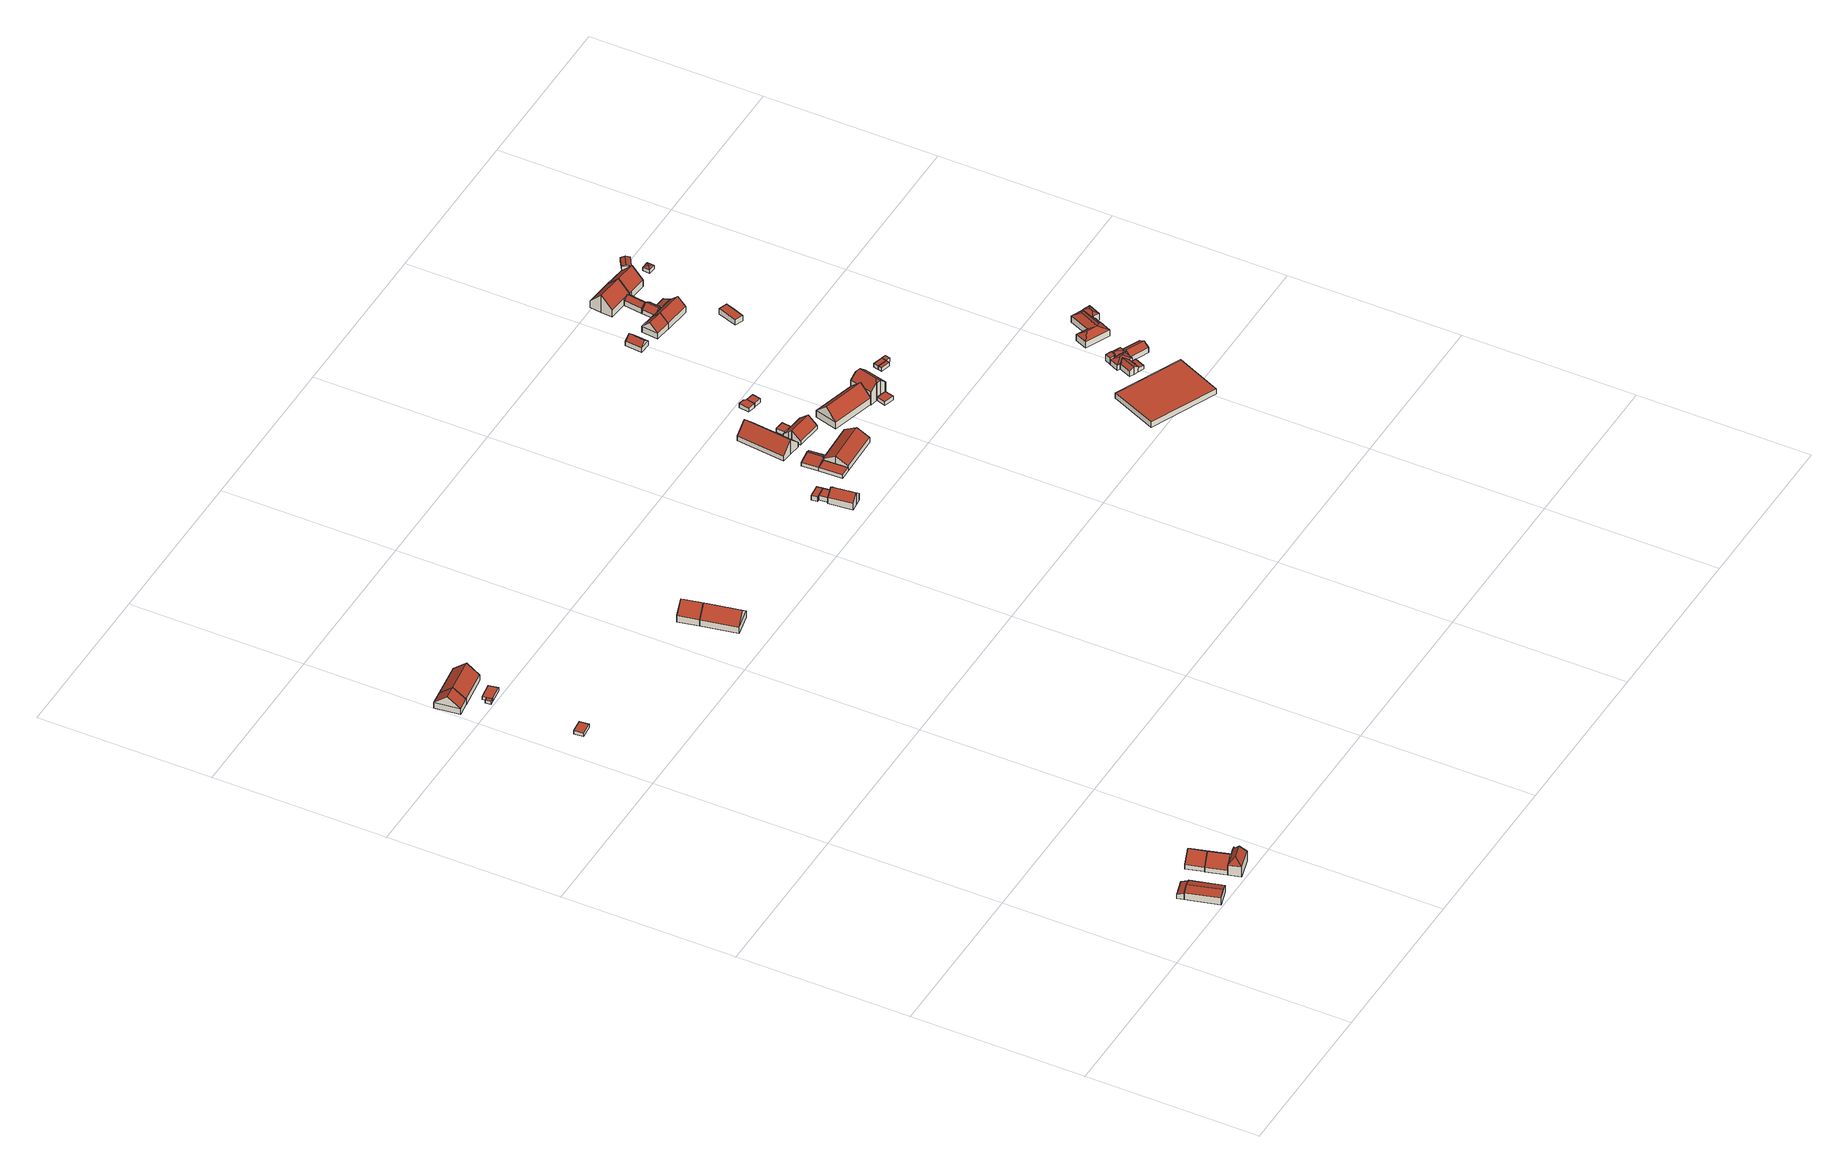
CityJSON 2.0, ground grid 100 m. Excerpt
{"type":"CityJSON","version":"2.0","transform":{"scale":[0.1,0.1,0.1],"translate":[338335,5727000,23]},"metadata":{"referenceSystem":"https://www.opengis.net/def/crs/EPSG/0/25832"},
"CityObjects":{
"building1":{"type":"Building","attributes":{"Geometrietyp2DReferenz":"3000","Gemeindeschluessel":"05170048","function":"31001_1010","roofType":"3100","measuredHeight":5.89},"address":[{"country":"Germany","locality":"Wesel","thoroughfareNumber":"7","thoroughfareName":"Voßhöveler Straße"}],"geometry":[{"type":"Solid","lod":"2","boundaries":[[[[0,1,2,3]],[[4,5,1,0]],[[6,7,5,4]],[[3,2,7,6]],[[0,8,4]],[[6,9,3]],[[3,9,8,0]],[[4,8,9,6]],[[1,5,7,2]]]],"semantics":{"surfaces":[{"type":"WallSurface"},{"type":"RoofSurface"},{"type":"GroundSurface"}],"values":[[0,0,0,0,0,0,1,1,2]]}}]},
"building2":{"type":"Building","attributes":{"Geometrietyp2DReferenz":"3000","Gemeindeschluessel":"05170048","function":"31001_1010","roofType":"2100","measuredHeight":4.09},"address":[{"country":"Germany","locality":"Wesel","thoroughfareNumber":"7","thoroughfareName":"Voßhöveler Straße"}],"geometry":[{"type":"Solid","lod":"2","boundaries":[[[[10,11,12,13]],[[14,15,11,10]],[[16,17,15,14]],[[13,12,17,16]],[[14,10,13,16]],[[11,15,17,12]]]],"semantics":{"surfaces":[{"type":"WallSurface"},{"type":"RoofSurface"},{"type":"GroundSurface"}],"values":[[0,0,0,0,1,2]]}}]},
"building3":{"type":"Building","attributes":{"Geometrietyp2DReferenz":"3000","Gemeindeschluessel":"05170048","function":"31001_1210","roofType":"3100","measuredHeight":8.06},"address":[{"country":"Germany","locality":"Wesel","thoroughfareNumber":"9","thoroughfareName":"Voßhöveler Straße"}],"geometry":[{"type":"Solid","lod":"2","boundaries":[[[[18,19,20,21]],[[22,23,19,18]],[[24,25,23,22]],[[21,20,25,24]],[[18,26,22]],[[24,27,21]],[[21,27,26,18]],[[22,26,27,24]],[[19,23,25,20]]]],"semantics":{"surfaces":[{"type":"WallSurface"},{"type":"RoofSurface"},{"type":"GroundSurface"}],"values":[[0,0,0,0,0,0,1,1,2]]}}]},
"building4":{"type":"Building","attributes":{"Geometrietyp2DReferenz":"3000","Gemeindeschluessel":"05170048","function":"31001_1210","roofType":"3200","measuredHeight":11.27},"address":[{"country":"Germany","locality":"Wesel","thoroughfareNumber":"9","thoroughfareName":"Voßhöveler Straße"}],"geometry":[{"type":"Solid","lod":"2","boundaries":[[[[28,29,30,31]],[[32,33,29,28]],[[34,35,33,32]],[[36,37,35,34]],[[38,39,37,36]],[[40,41,39,38]],[[31,30,41,40]],[[42,36,34,43]],[[34,32,28,31,40,43]],[[43,40,38,42]],[[38,36,42]],[[29,33,35,37,39,41,30]]]],"semantics":{"surfaces":[{"type":"WallSurface"},{"type":"RoofSurface"},{"type":"GroundSurface"}],"values":[[0,0,0,0,0,0,0,1,1,1,1,2]]}}]},
"building5":{"type":"Building","attributes":{"Geometrietyp2DReferenz":"3000","Gemeindeschluessel":"05170048","function":"31001_1210","roofType":"3100","measuredHeight":8},"address":[{"country":"Germany","locality":"Wesel","thoroughfareNumber":"9a","thoroughfareName":"Voßhöveler Straße"}],"geometry":[{"type":"Solid","lod":"2","boundaries":[[[[21,44,45,46]],[[24,47,44,21]],[[48,49,47,24]],[[46,45,49,48]],[[21,27,24]],[[48,50,46]],[[46,50,27,21]],[[24,27,50,48]],[[44,47,49,45]]]],"semantics":{"surfaces":[{"type":"WallSurface"},{"type":"RoofSurface"},{"type":"GroundSurface"}],"values":[[0,0,0,0,0,0,1,1,2]]}}]},
"building6":{"type":"Building","attributes":{"Geometrietyp2DReferenz":"3000","Gemeindeschluessel":"05170048","function":"31001_2723","roofType":"1000","measuredHeight":2.17},"address":[{"country":"Germany","locality":"Wesel","thoroughfareNumber":"44","thoroughfareName":"Obrighovener Straße"}],"geometry":[{"type":"Solid","lod":"2","boundaries":[[[[51,52,53,54]],[[55,56,52,51]],[[57,58,56,55]],[[54,53,58,57]],[[55,51,54,57]],[[52,56,58,53]]]],"semantics":{"surfaces":[{"type":"WallSurface"},{"type":"RoofSurface"},{"type":"GroundSurface"}],"values":[[0,0,0,0,1,2]]}}]},
"building7":{"type":"Building","attributes":{"Geometrietyp2DReferenz":"3000","Gemeindeschluessel":"05170048","function":"31001_1010","roofType":"3100","measuredHeight":9.48},"address":[{"country":"Germany","locality":"Wesel","thoroughfareNumber":"44","thoroughfareName":"Obrighovener Straße"}],"geometry":[{"type":"Solid","lod":"2","boundaries":[[[[59,60,61,62]],[[63,64,60,59]],[[65,66,64,63]],[[62,61,66,65]],[[59,67,63]],[[65,68,62]],[[62,68,67,59]],[[63,67,68,65]],[[60,64,66,61]]]],"semantics":{"surfaces":[{"type":"WallSurface"},{"type":"RoofSurface"},{"type":"GroundSurface"}],"values":[[0,0,0,0,0,0,1,1,2]]}}]},
"building8":{"type":"Building","attributes":{"Gemeindeschluessel":"05170048","Geometrietyp2DReferenz":"3000","function":"31001_2720"},"address":[{"country":"Germany","locality":"Wesel","thoroughfareNumber":"44","thoroughfareName":"Obrighovener Straße"}],"children":["building8-1","building8-2"]},
"building8-1":{"type":"BuildingPart","attributes":{"roofType":"1000","measuredHeight":2.09},"parents":["building8"],"geometry":[{"type":"Solid","lod":"2","boundaries":[[[[69,70,71,72]],[[73,74,70,69]],[[75,76,74,73]],[[77,78,76,75]],[[75,73,69,72,77]],[[70,74,76,78,71]],[[77,72,71,78]]]],"semantics":{"surfaces":[{"type":"WallSurface"},{"type":"RoofSurface"},{"type":"GroundSurface"},{"type":"ClosureSurface"}],"values":[[0,0,0,0,1,2,3]]}}]},
"building8-2":{"type":"BuildingPart","attributes":{"roofType":"1000","measuredHeight":2.04},"address":[{"country":"Germany","locality":"Wesel","thoroughfareNumber":"44","thoroughfareName":"Obrighovener Straße"}],"parents":["building8"],"geometry":[{"type":"Solid","lod":"2","boundaries":[[[[79,80,78,77]],[[81,82,80,79]],[[72,71,82,81]],[[79,77,72,81]],[[78,80,82,71]],[[77,78,71,72]]]],"semantics":{"surfaces":[{"type":"WallSurface"},{"type":"RoofSurface"},{"type":"GroundSurface"},{"type":"ClosureSurface"}],"values":[[0,0,0,1,2,3]]}}]},
"building9":{"type":"Building","attributes":{"Geometrietyp2DReferenz":"3000","Gemeindeschluessel":"05170048","function":"31001_2720","roofType":"3100","measuredHeight":9.63},"address":[{"country":"Germany","locality":"Wesel","thoroughfareNumber":"44","thoroughfareName":"Obrighovener Straße"}],"geometry":[{"type":"Solid","lod":"2","boundaries":[[[[62,83,84,85]],[[65,86,83,62]],[[87,88,86,65]],[[85,84,88,87]],[[62,68,65]],[[87,89,85]],[[85,89,68,62]],[[65,68,89,87]],[[83,86,88,84]]]],"semantics":{"surfaces":[{"type":"WallSurface"},{"type":"RoofSurface"},{"type":"GroundSurface"}],"values":[[0,0,0,0,0,0,1,1,2]]}}]},
"building10":{"type":"Building","attributes":{"Geometrietyp2DReferenz":"3000","Gemeindeschluessel":"05170048","function":"31001_2720","roofType":"3100","measuredHeight":9.89},"address":[{"country":"Germany","locality":"Wesel","thoroughfareNumber":"27","thoroughfareName":"Zum Isselhorst"}],"geometry":[{"type":"Solid","lod":"2","boundaries":[[[[90,91,92,93]],[[94,95,91,90]],[[96,97,95,94]],[[93,92,97,96]],[[90,98,94]],[[96,99,93]],[[93,99,98,90]],[[94,98,99,96]],[[91,95,97,92]]]],"semantics":{"surfaces":[{"type":"WallSurface"},{"type":"RoofSurface"},{"type":"GroundSurface"}],"values":[[0,0,0,0,0,0,1,1,2]]}}]},
"building11":{"type":"Building","attributes":{"name":"Junkershof","Geometrietyp2DReferenz":"3000","Gemeindeschluessel":"05170048","function":"31001_1210","roofType":"3100","measuredHeight":9.89},"address":[{"country":"Germany","locality":"Wesel","thoroughfareNumber":"27","thoroughfareName":"Zum Isselhorst"}],"geometry":[{"type":"Solid","lod":"2","boundaries":[[[[93,92,100,101]],[[96,97,92,93]],[[102,103,97,96]],[[101,100,103,102]],[[93,99,96]],[[102,104,101]],[[101,104,99,93]],[[96,99,104,102]],[[92,97,103,100]]]],"semantics":{"surfaces":[{"type":"WallSurface"},{"type":"RoofSurface"},{"type":"GroundSurface"}],"values":[[0,0,0,0,0,0,1,1,2]]}}]},
"building12":{"type":"Building","attributes":{"Geometrietyp2DReferenz":"3000","Gemeindeschluessel":"05170048","function":"31001_1010","roofType":"3100","measuredHeight":7.89},"address":[{"country":"Germany","locality":"Wesel","thoroughfareNumber":"26","thoroughfareName":"Zum Isselhorst"}],"geometry":[{"type":"Solid","lod":"2","boundaries":[[[[105,106,107,108]],[[109,110,106,105]],[[111,112,110,109]],[[113,114,112,111]],[[115,116,114,113]],[[117,118,116,115]],[[119,120,118,117]],[[108,107,120,119]],[[111,109,105,108,113]],[[119,117,115,113,108]],[[106,110,112,114,116,118,120,107]]]],"semantics":{"surfaces":[{"type":"WallSurface"},{"type":"RoofSurface"},{"type":"GroundSurface"}],"values":[[0,0,0,0,0,0,0,0,1,1,2]]}}]},
"building13":{"type":"Building","attributes":{"Geometrietyp2DReferenz":"3000","Gemeindeschluessel":"05170048","function":"31001_1010","roofType":"1000","measuredHeight":2.88},"address":[{"country":"Germany","locality":"Wesel","thoroughfareNumber":"26","thoroughfareName":"Zum Isselhorst"}],"geometry":[{"type":"Solid","lod":"2","boundaries":[[[[121,116,122,123]],[[124,112,116,121]],[[125,126,112,124]],[[123,122,126,125]],[[124,121,123,125]],[[116,112,126,122]]]],"semantics":{"surfaces":[{"type":"WallSurface"},{"type":"RoofSurface"},{"type":"GroundSurface"}],"values":[[0,0,0,0,1,2]]}}]},
"building14":{"type":"Building","attributes":{"Geometrietyp2DReferenz":"3000","Gemeindeschluessel":"05170048","function":"31001_2723","roofType":"1000","measuredHeight":2.96},"address":[{"country":"Germany","locality":"Wesel","thoroughfareNumber":"26","thoroughfareName":"Zum Isselhorst"}],"geometry":[{"type":"Solid","lod":"2","boundaries":[[[[123,127,128,129]],[[125,130,127,123]],[[131,132,130,125]],[[133,134,132,131]],[[129,128,134,133]],[[131,125,123,129,133]],[[127,130,132,134,128]]]],"semantics":{"surfaces":[{"type":"WallSurface"},{"type":"RoofSurface"},{"type":"GroundSurface"}],"values":[[0,0,0,0,0,1,2]]}}]},
"building15":{"type":"Building","attributes":{"Geometrietyp2DReferenz":"3000","Gemeindeschluessel":"05170048","function":"31001_2720","roofType":"1000","measuredHeight":2.53},"address":[{"country":"Germany","locality":"Wesel","thoroughfareNumber":"24","thoroughfareName":"Zum Isselhorst"}],"geometry":[{"type":"Solid","lod":"2","boundaries":[[[[135,136,137,138]],[[139,140,136,135]],[[141,142,140,139]],[[138,137,142,141]],[[139,135,138,141]],[[136,140,142,137]]]],"semantics":{"surfaces":[{"type":"WallSurface"},{"type":"RoofSurface"},{"type":"GroundSurface"}],"values":[[0,0,0,0,1,2]]}}]},
"building16":{"type":"Building","attributes":{"Geometrietyp2DReferenz":"3000","Gemeindeschluessel":"05170048","function":"31001_2720","roofType":"2100","measuredHeight":4.03},"address":[{"country":"Germany","locality":"Wesel","thoroughfareNumber":"24","thoroughfareName":"Zum Isselhorst"}],"geometry":[{"type":"Solid","lod":"2","boundaries":[[[[143,142,137,144]],[[145,146,142,143]],[[147,148,146,145]],[[149,150,148,147]],[[151,152,150,149]],[[144,137,152,151]],[[149,147,145,143,144,151]],[[142,146,148,150,152,137]]]],"semantics":{"surfaces":[{"type":"WallSurface"},{"type":"RoofSurface"},{"type":"GroundSurface"}],"values":[[0,0,0,0,0,0,1,2]]}}]},
"building17":{"type":"Building","attributes":{"Geometrietyp2DReferenz":"3000","Gemeindeschluessel":"05170048","function":"51009_1610","roofType":"2100","measuredHeight":3.95},"geometry":[{"type":"Solid","lod":"2","boundaries":[[[[153,150,154,155]],[[156,148,150,153]],[[157,158,148,156]],[[155,154,158,157]],[[156,153,155,157]],[[150,148,158,154]]]],"semantics":{"surfaces":[{"type":"WallSurface"},{"type":"RoofSurface"},{"type":"GroundSurface"}],"values":[[0,0,0,0,1,2]]}}]},
"building18":{"type":"Building","attributes":{"Geometrietyp2DReferenz":"3000","Gemeindeschluessel":"05170048","function":"31001_2720","roofType":"3100","measuredHeight":9.31},"address":[{"country":"Germany","locality":"Wesel","thoroughfareNumber":"24","thoroughfareName":"Zum Isselhorst"}],"geometry":[{"type":"Solid","lod":"2","boundaries":[[[[159,160,161,162]],[[163,164,160,159]],[[165,166,164,163]],[[167,168,166,165]],[[169,170,168,167]],[[171,172,170,169]],[[173,174,172,171]],[[175,176,174,173]],[[177,178,176,175]],[[162,161,178,177]],[[165,163,159,162,177,175,173,167]],[[171,169,167,173]],[[160,164,166,168,170,172,174,176,178,161]]]],"semantics":{"surfaces":[{"type":"WallSurface"},{"type":"RoofSurface"},{"type":"GroundSurface"}],"values":[[0,0,0,0,0,0,0,0,0,0,1,1,2]]}}]},
"building19":{"type":"Building","attributes":{"Geometrietyp2DReferenz":"3000","Gemeindeschluessel":"05170048","function":"31001_2720","roofType":"3100","measuredHeight":7.49},"address":[{"country":"Germany","locality":"Wesel","thoroughfareNumber":"24","thoroughfareName":"Zum Isselhorst"}],"geometry":[{"type":"Solid","lod":"2","boundaries":[[[[179,180,136,181]],[[182,137,180,179]],[[183,152,137,182]],[[184,150,152,183]],[[185,186,150,184]],[[187,188,186,185]],[[189,190,188,187]],[[181,136,190,189]],[[181,189,187,179]],[[185,184,183,182,179,187]],[[180,137,152,150,186,188,190,136]]]],"semantics":{"surfaces":[{"type":"WallSurface"},{"type":"RoofSurface"},{"type":"GroundSurface"}],"values":[[0,0,0,0,0,0,0,0,1,1,2]]}}]},
"building20":{"type":"Building","attributes":{"Geometrietyp2DReferenz":"3000","Gemeindeschluessel":"05170048","function":"51009_1610","roofType":"1000","measuredHeight":2.53},"geometry":[{"type":"Solid","lod":"2","boundaries":[[[[191,192,193,194]],[[195,196,192,191]],[[197,198,196,195]],[[194,193,198,197]],[[195,191,194,197]],[[192,196,198,193]]]],"semantics":{"surfaces":[{"type":"WallSurface"},{"type":"RoofSurface"},{"type":"GroundSurface"}],"values":[[0,0,0,0,1,2]]}}]},
"building21":{"type":"Building","attributes":{"Geometrietyp2DReferenz":"3000","Gemeindeschluessel":"05170048","function":"31001_2720","roofType":"3100","measuredHeight":6.73},"address":[{"country":"Germany","locality":"Wesel","thoroughfareNumber":"24","thoroughfareName":"Zum Isselhorst"}],"geometry":[{"type":"Solid","lod":"2","boundaries":[[[[199,200,201,202]],[[203,204,200,199]],[[205,206,204,203]],[[207,208,206,205]],[[209,210,208,207]],[[211,212,210,209]],[[213,214,212,211]],[[202,201,214,213]],[[199,202,213,211,203]],[[209,207,205,203,211]],[[200,204,206,208,210,212,214,201]]]],"semantics":{"surfaces":[{"type":"WallSurface"},{"type":"RoofSurface"},{"type":"GroundSurface"}],"values":[[0,0,0,0,0,0,0,0,1,1,2]]}}]},
"building22":{"type":"Building","attributes":{"Geometrietyp2DReferenz":"3000","Gemeindeschluessel":"05170048","function":"31001_2723","roofType":"1000","measuredHeight":2.64},"address":[{"country":"Germany","locality":"Wesel","thoroughfareNumber":"24","thoroughfareName":"Zum Isselhorst"}],"geometry":[{"type":"Solid","lod":"2","boundaries":[[[[215,216,217,218]],[[219,220,216,215]],[[221,222,220,219]],[[223,224,222,221]],[[218,217,224,223]],[[221,219,215,218,223]],[[216,220,222,224,217]]]],"semantics":{"surfaces":[{"type":"WallSurface"},{"type":"RoofSurface"},{"type":"GroundSurface"}],"values":[[0,0,0,0,0,1,2]]}}]},
"building23":{"type":"Building","attributes":{"Geometrietyp2DReferenz":"3000","Gemeindeschluessel":"05170048","function":"31001_2723","roofType":"1000","measuredHeight":2.57},"address":[{"country":"Germany","locality":"Wesel","thoroughfareNumber":"24","thoroughfareName":"Zum Isselhorst"}],"geometry":[{"type":"Solid","lod":"2","boundaries":[[[[225,226,227,221]],[[228,229,226,225]],[[223,230,229,228]],[[221,227,230,223]],[[228,225,221,223]],[[226,229,230,227]]]],"semantics":{"surfaces":[{"type":"WallSurface"},{"type":"RoofSurface"},{"type":"GroundSurface"}],"values":[[0,0,0,0,1,2]]}}]},
"building24":{"type":"Building","attributes":{"Geometrietyp2DReferenz":"3000","Gemeindeschluessel":"05170048","function":"31001_2720","roofType":"3100","measuredHeight":10.61},"address":[{"country":"Germany","locality":"Wesel","thoroughfareNumber":"24","thoroughfareName":"Zum Isselhorst"}],"geometry":[{"type":"Solid","lod":"2","boundaries":[[[[231,232,233,234]],[[235,236,232,231]],[[237,238,236,235]],[[234,233,238,237]],[[231,239,235]],[[237,240,234]],[[234,240,239,231]],[[235,239,240,237]],[[232,236,238,233]]]],"semantics":{"surfaces":[{"type":"WallSurface"},{"type":"RoofSurface"},{"type":"GroundSurface"}],"values":[[0,0,0,0,0,0,1,1,2]]}}]},
"building25":{"type":"Building","attributes":{"Geometrietyp2DReferenz":"3000","Gemeindeschluessel":"05170048","function":"31001_2463","roofType":"1000","measuredHeight":2.48},"address":[{"country":"Germany","locality":"Wesel","thoroughfareNumber":"24","thoroughfareName":"Zum Isselhorst"}],"geometry":[{"type":"Solid","lod":"2","boundaries":[[[[241,242,243,244]],[[245,246,242,241]],[[247,248,246,245]],[[244,243,248,247]],[[245,241,244,247]],[[242,246,248,243]]]],"semantics":{"surfaces":[{"type":"WallSurface"},{"type":"RoofSurface"},{"type":"GroundSurface"}],"values":[[0,0,0,0,1,2]]}}]},
"building26":{"type":"Building","attributes":{"Geometrietyp2DReferenz":"3000","Gemeindeschluessel":"05170048","function":"31001_1210","roofType":"3300","measuredHeight":13.2},"address":[{"country":"Germany","locality":"Wesel","thoroughfareNumber":"24","thoroughfareName":"Zum Isselhorst"}],"geometry":[{"type":"Solid","lod":"2","boundaries":[[[[249,250,251,252]],[[253,254,250,249]],[[255,256,254,253]],[[257,258,256,255]],[[259,260,258,257]],[[261,262,260,259]],[[263,264,262,261]],[[265,266,264,263]],[[267,268,266,265]],[[269,270,268,267]],[[271,272,270,269]],[[252,251,272,271]],[[273,259,257,255,253,249,252,274]],[[252,271,269,274]],[[274,269,267,265,263,261,273]],[[261,259,273]],[[250,254,256,258,260,262,264,266,268,270,272,251]]]],"semantics":{"surfaces":[{"type":"WallSurface"},{"type":"RoofSurface"},{"type":"GroundSurface"}],"values":[[0,0,0,0,0,0,0,0,0,0,0,0,1,1,1,1,2]]}}]},
"building27":{"type":"Building","attributes":{"Geometrietyp2DReferenz":"3000","Gemeindeschluessel":"05170048","function":"31001_2720","roofType":"3100","measuredHeight":5.76},"address":[{"country":"Germany","locality":"Wesel","thoroughfareNumber":"54","thoroughfareName":"Obrighovener Straße"}],"geometry":[{"type":"Solid","lod":"2","boundaries":[[[[275,276,277,278]],[[279,280,276,275]],[[281,282,280,279]],[[278,277,282,281]],[[275,283,279]],[[281,284,278]],[[278,284,283,275]],[[279,283,284,281]],[[276,280,282,277]]]],"semantics":{"surfaces":[{"type":"WallSurface"},{"type":"RoofSurface"},{"type":"GroundSurface"}],"values":[[0,0,0,0,0,0,1,1,2]]}}]},
"building28":{"type":"Building","attributes":{"Geometrietyp2DReferenz":"3000","Gemeindeschluessel":"05170048","function":"51009_1610","roofType":"1000","measuredHeight":2.35},"geometry":[{"type":"Solid","lod":"2","boundaries":[[[[285,286,287,288]],[[289,290,286,285]],[[291,292,290,289]],[[288,287,292,291]],[[289,285,288,291]],[[286,290,292,287]]]],"semantics":{"surfaces":[{"type":"WallSurface"},{"type":"RoofSurface"},{"type":"GroundSurface"}],"values":[[0,0,0,0,1,2]]}}]},
"building29":{"type":"Building","attributes":{"Geometrietyp2DReferenz":"3000","Gemeindeschluessel":"05170048","function":"31001_2723","roofType":"1000","measuredHeight":2.31},"address":[{"country":"Germany","locality":"Wesel","thoroughfareNumber":"24","thoroughfareName":"Zum Isselhorst"}],"geometry":[{"type":"Solid","lod":"2","boundaries":[[[[288,287,293,294]],[[291,292,287,288]],[[295,296,292,291]],[[294,293,296,295]],[[291,288,294,295]],[[287,292,296,293]]]],"semantics":{"surfaces":[{"type":"WallSurface"},{"type":"RoofSurface"},{"type":"GroundSurface"}],"values":[[0,0,0,0,1,2]]}}]},
"building30":{"type":"Building","attributes":{"Geometrietyp2DReferenz":"3000","Gemeindeschluessel":"05170048","function":"51009_1610","roofType":"1000","measuredHeight":2.25},"geometry":[{"type":"Solid","lod":"2","boundaries":[[[[297,298,299,300]],[[288,301,298,297]],[[294,302,301,288]],[[300,299,302,294]],[[288,297,300,294]],[[298,301,302,299]]]],"semantics":{"surfaces":[{"type":"WallSurface"},{"type":"RoofSurface"},{"type":"GroundSurface"}],"values":[[0,0,0,0,1,2]]}}]},
"building31":{"type":"Building","attributes":{"Geometrietyp2DReferenz":"3000","Gemeindeschluessel":"05170048","function":"31001_1210","roofType":"3100","measuredHeight":8.29},"address":[{"country":"Germany","locality":"Wesel","thoroughfareNumber":"54a","thoroughfareName":"Obrighovener Straße"}],"geometry":[{"type":"Solid","lod":"2","boundaries":[[[[303,304,305,306]],[[307,308,304,303]],[[309,310,308,307]],[[306,305,310,309]],[[303,311,307]],[[309,312,306]],[[306,312,311,303]],[[307,311,312,309]],[[304,308,310,305]]]],"semantics":{"surfaces":[{"type":"WallSurface"},{"type":"RoofSurface"},{"type":"GroundSurface"}],"values":[[0,0,0,0,0,0,1,1,2]]}}]},
"building32":{"type":"Building","attributes":{"Geometrietyp2DReferenz":"3000","Gemeindeschluessel":"05170048","function":"31001_2741","roofType":"1000","measuredHeight":3.35},"address":[{"country":"Germany","locality":"Wesel","thoroughfareNumber":"24","thoroughfareName":"Voßhöveler Straße"}],"geometry":[{"type":"Solid","lod":"2","boundaries":[[[[313,314,315,316]],[[317,318,314,313]],[[319,320,318,317]],[[316,315,320,319]],[[317,313,316,319]],[[314,318,320,315]]]],"semantics":{"surfaces":[{"type":"WallSurface"},{"type":"RoofSurface"},{"type":"GroundSurface"}],"values":[[0,0,0,0,1,2]]}}]},
"building33":{"type":"Building","attributes":{"Geometrietyp2DReferenz":"3000","Gemeindeschluessel":"05170048","function":"31001_2720","roofType":"3100","measuredHeight":8.49},"address":[{"country":"Germany","locality":"Wesel","thoroughfareNumber":"54","thoroughfareName":"Obrighovener Straße"}],"geometry":[{"type":"Solid","lod":"2","boundaries":[[[[311,321,322,307]],[[303,323,321,311]],[[324,325,323,303]],[[326,327,325,324]],[[328,329,327,326]],[[330,331,329,328]],[[307,322,331,330]],[[307,330,328,311]],[[326,324,303,311,328]],[[321,323,325,327,329,331,322]]]],"semantics":{"surfaces":[{"type":"WallSurface"},{"type":"RoofSurface"},{"type":"GroundSurface"}],"values":[[0,0,0,0,0,0,0,1,1,2]]}}]},
"building34":{"type":"Building","attributes":{"Geometrietyp2DReferenz":"3000","Gemeindeschluessel":"05170048","function":"31001_2720","roofType":"3100","measuredHeight":11.1},"address":[{"country":"Germany","locality":"Wesel","thoroughfareNumber":"54","thoroughfareName":"Obrighovener Straße"}],"geometry":[{"type":"Solid","lod":"2","boundaries":[[[[332,333,334,335]],[[336,337,333,332]],[[338,339,337,336]],[[340,341,339,338]],[[342,343,341,340]],[[344,345,343,342]],[[335,334,345,344]],[[335,344,342,340,332]],[[338,336,332,340]],[[333,337,339,341,343,345,334]]]],"semantics":{"surfaces":[{"type":"WallSurface"},{"type":"RoofSurface"},{"type":"GroundSurface"}],"values":[[0,0,0,0,0,0,0,1,1,2]]}}]},
"building35":{"type":"Building","attributes":{"Gemeindeschluessel":"05170048","Geometrietyp2DReferenz":"3000","function":"31001_2720"},"address":[{"country":"Germany","locality":"Wesel","thoroughfareNumber":"54","thoroughfareName":"Obrighovener Straße"}],"children":["building35-1","building35-2","building35-3"]},
"building35-1":{"type":"BuildingPart","attributes":{"roofType":"3100","measuredHeight":5.6},"parents":["building35"],"geometry":[{"type":"MultiSurface","lod":"2","boundaries":[[[346,347,348,349]],[[350,351,347,346]],[[352,353,351,350]],[[354,355,353,352]],[[356,357,355,354]],[[358,359,357,356]],[[360,361,359,358]],[[346,349,362,350]],[[360,358,356,354,352,350,362]],[[348,347,351,353,355,357,359,361,363]],[[362,349,364,365]],[[365,364,348,363]],[[362,365,366]],[[367,368,366,365,363]],[[360,368,367,361]]],"semantics":{"surfaces":[{"type":"WallSurface"},{"type":"RoofSurface"},{"type":"GroundSurface"},{"type":"ClosureSurface"}],"values":[0,0,0,0,0,0,0,1,1,2,0,3,0,3,3]}}]},
"building35-2":{"type":"BuildingPart","attributes":{"roofType":"3100","measuredHeight":5.42},"parents":["building35"],"geometry":[{"type":"MultiSurface","lod":"2","boundaries":[[[369,370,371,372]],[[364,348,370,369]],[[373,374,361,375]],[[376,377,374,373]],[[372,371,378,379]],[[364,369,372,380]],[[379,376,373,375,380,372]],[[370,348,367,361,374,377,378,371]],[[380,368,366]],[[365,363,348,364]],[[365,366,368,367,363]],[[380,375,360,368]],[[361,367,368,360]],[[376,381,382]],[[382,381,379,378,377]]],"semantics":{"surfaces":[{"type":"WallSurface"},{"type":"RoofSurface"},{"type":"GroundSurface"},{"type":"ClosureSurface"}],"values":[0,0,0,0,0,1,1,2,0,3,3,0,3,0,3]}}]},
"building35-3":{"type":"BuildingPart","attributes":{"roofType":"2100","measuredHeight":4.25},"parents":["building35"],"geometry":[{"type":"MultiSurface","lod":"2","boundaries":[[[383,384,377,382]],[[385,386,384,383]],[[387,378,386,385]],[[383,382,387,385]],[[377,384,386,378]],[[387,381,379]],[[379,381,382,377,378]]],"semantics":{"surfaces":[{"type":"WallSurface"},{"type":"RoofSurface"},{"type":"GroundSurface"},{"type":"ClosureSurface"}],"values":[0,0,0,1,2,0,3]}}]},
"building36":{"type":"Building","attributes":{"Geometrietyp2DReferenz":"3000","Gemeindeschluessel":"05170048","function":"31001_2723","roofType":"1000","measuredHeight":3.61},"address":[{"country":"Germany","locality":"Wesel","thoroughfareNumber":"54","thoroughfareName":"Obrighovener Straße"}],"geometry":[{"type":"Solid","lod":"2","boundaries":[[[[388,389,390,391]],[[392,393,389,388]],[[394,395,393,392]],[[396,397,395,394]],[[391,390,397,396]],[[394,392,388,391,396]],[[389,393,395,397,390]]]],"semantics":{"surfaces":[{"type":"WallSurface"},{"type":"RoofSurface"},{"type":"GroundSurface"}],"values":[[0,0,0,0,0,1,2]]}}]},
"building37":{"type":"Building","attributes":{"Geometrietyp2DReferenz":"3000","Gemeindeschluessel":"05170048","function":"51009_1610","roofType":"1000","measuredHeight":2.5},"geometry":[{"type":"Solid","lod":"2","boundaries":[[[[398,399,400,401]],[[402,403,399,398]],[[404,405,403,402]],[[406,407,405,404]],[[408,409,407,406]],[[410,411,409,408]],[[412,413,411,410]],[[401,400,413,412]],[[410,408,406,404,402,398,401,412]],[[399,403,405,407,409,411,413,400]]]],"semantics":{"surfaces":[{"type":"WallSurface"},{"type":"RoofSurface"},{"type":"GroundSurface"}],"values":[[0,0,0,0,0,0,0,0,1,2]]}}]},
"building38":{"type":"Building","attributes":{"Geometrietyp2DReferenz":"3000","Gemeindeschluessel":"05170048","function":"51009_1610","roofType":"1000","measuredHeight":4.17},"geometry":[{"type":"Solid","lod":"2","boundaries":[[[[414,415,416,417]],[[418,419,415,414]],[[420,421,419,418]],[[422,423,421,420]],[[417,416,423,422]],[[420,418,414,417,422]],[[415,419,421,423,416]]]],"semantics":{"surfaces":[{"type":"WallSurface"},{"type":"RoofSurface"},{"type":"GroundSurface"}],"values":[[0,0,0,0,0,1,2]]}}]},
"building39":{"type":"Building","attributes":{"Gemeindeschluessel":"05170048","Geometrietyp2DReferenz":"3000","function":"31001_1010"},"address":[{"country":"Germany","locality":"Wesel","thoroughfareNumber":"22","thoroughfareName":"Voßhöveler Straße"}],"children":["building39-1","building39-2","building39-3","building39-4"]},
"building39-1":{"type":"BuildingPart","attributes":{"roofType":"3100","measuredHeight":5.31},"parents":["building39"],"geometry":[{"type":"MultiSurface","lod":"2","boundaries":[[[424,425,426,427]],[[428,429,425,424]],[[430,431,429,428]],[[432,433,431,430]],[[432,430,428,434]],[[424,427,434,428]],[[435,426,425,429,431,433]],[[434,436,437]],[[432,437,436,435,433]],[[434,438,439,440,436]],[[435,436,440,441]],[[440,439,438,427,426,441]]],"semantics":{"surfaces":[{"type":"WallSurface"},{"type":"RoofSurface"},{"type":"GroundSurface"},{"type":"ClosureSurface"}],"values":[0,0,0,0,1,1,2,0,3,0,3,3]}}]},
"building39-2":{"type":"BuildingPart","attributes":{"roofType":"3200","measuredHeight":5.18},"parents":["building39"],"geometry":[{"type":"MultiSurface","lod":"2","boundaries":[[[442,443,444,445]],[[446,447,443,442]],[[448,449,447,446]],[[450,451,449,448]],[[452,453,451,450]],[[454,455,433,456]],[[457,458,455,454]],[[454,456,440,459]],[[459,440,460,452,450,448,461]],[[448,446,461]],[[443,447,449,451,453,462,441,433,455,458,444]],[[452,460,462,453]],[[460,440,441,462]],[[456,432,437]],[[436,437,432,433,435]],[[440,436,435,441]],[[445,444,458,457]],[[454,459,461,446,445,463,457]],[[457,463,445]]],"semantics":{"surfaces":[{"type":"WallSurface"},{"type":"RoofSurface"},{"type":"GroundSurface"},{"type":"ClosureSurface"}],"values":[0,0,0,0,0,0,0,1,1,1,2,3,3,0,3,3,3,1,3]}}]},
"building39-3":{"type":"BuildingPart","attributes":{"roofType":"5000","measuredHeight":4.98},"parents":["building39"],"geometry":[{"type":"MultiSurface","lod":"2","boundaries":[[[464,465,453,466]],[[467,468,465,464]],[[469,470,468,467]],[[471,426,470,469]],[[464,466,472,439,473]],[[439,471,469,473]],[[469,467,464,473]],[[441,462,453,465,468,470,426]],[[471,438,427]],[[426,427,438,439,440,441]],[[439,472,460,440]],[[462,441,440,460]],[[472,466,452,460]],[[453,462,460,452]]],"semantics":{"surfaces":[{"type":"WallSurface"},{"type":"RoofSurface"},{"type":"GroundSurface"},{"type":"ClosureSurface"}],"values":[0,0,0,0,1,1,1,2,0,3,0,3,0,3]}}]},
"building39-4":{"type":"BuildingPart","attributes":{"roofType":"5000","measuredHeight":4.84},"parents":["building39"],"geometry":[{"type":"Solid","lod":"2","boundaries":[[[[474,475,476,477]],[[478,479,475,474]],[[480,481,479,478]],[[482,483,481,480]],[[484,485,483,482]],[[442,443,485,484]],[[445,444,443,442]],[[486,487,458,457]],[[477,476,487,486]],[[482,480,478,474,477,486,457,463]],[[445,442,484,482,463]],[[475,479,481,483,485,443,444,458,487,476]],[[457,458,444,445]],[[457,445,463]]]],"semantics":{"surfaces":[{"type":"WallSurface"},{"type":"RoofSurface"},{"type":"GroundSurface"},{"type":"ClosureSurface"}],"values":[[0,0,0,0,0,0,0,0,0,1,1,2,3,3]]}}]},
"building40":{"type":"Building","attributes":{"name":"Nielingshof","Geometrietyp2DReferenz":"3000","Gemeindeschluessel":"05170048","function":"31001_1210","roofType":"3100","measuredHeight":11.1},"address":[{"country":"Germany","locality":"Wesel","thoroughfareNumber":"54","thoroughfareName":"Obrighovener Straße"}],"geometry":[{"type":"Solid","lod":"2","boundaries":[[[[342,343,488,489]],[[340,341,343,342]],[[338,339,341,340]],[[490,491,339,338]],[[492,493,491,490]],[[494,495,493,492]],[[489,488,495,494]],[[342,489,494,492,340]],[[490,338,340,492]],[[343,341,339,491,493,495,488]]]],"semantics":{"surfaces":[{"type":"WallSurface"},{"type":"RoofSurface"},{"type":"GroundSurface"}],"values":[[0,0,0,0,0,0,0,1,1,2]]}}]},
"building41":{"type":"Building","attributes":{"Gemeindeschluessel":"05170048","Geometrietyp2DReferenz":"3000","function":"31001_1210"},"address":[{"country":"Germany","locality":"Wesel","thoroughfareNumber":"24","thoroughfareName":"Voßhöveler Straße"}],"children":["building41-1","building41-2","building41-3","building41-4"]},
"building41-1":{"type":"BuildingPart","attributes":{"roofType":"3200","measuredHeight":6.63},"parents":["building41"],"geometry":[{"type":"MultiSurface","lod":"2","boundaries":[[[496,497,498,499]],[[500,501,497,496]],[[502,503,501,500]],[[504,505,503,502]],[[502,500,506]],[[506,500,496,507]],[[496,499,507]],[[497,501,503,505,508,498]],[[509,508,505,504]],[[510,511,498,508]],[[509,499,512,513]],[[513,512,511,510]],[[504,502,506,507]],[[499,509,507]],[[509,504,507]]],"semantics":{"surfaces":[{"type":"WallSurface"},{"type":"RoofSurface"},{"type":"GroundSurface"},{"type":"ClosureSurface"}],"values":[0,0,0,0,1,1,1,2,3,0,0,3,1,1,3]}}]},
"building41-2":{"type":"BuildingPart","attributes":{"roofType":"3200","measuredHeight":5.87},"parents":["building41"],"geometry":[{"type":"MultiSurface","lod":"2","boundaries":[[[514,515,516,517]],[[518,519,515,514]],[[520,521,519,518]],[[522,518,514,523]],[[514,517,523]],[[523,517,524,522]],[[524,520,518,522]],[[525,516,515,519,521]],[[526,527,525,521]],[[520,524,528,529]],[[529,528,527,526]],[[524,517,530,531]],[[516,525,531,530]]],"semantics":{"surfaces":[{"type":"WallSurface"},{"type":"RoofSurface"},{"type":"GroundSurface"},{"type":"ClosureSurface"}],"values":[0,0,0,1,1,1,1,2,0,0,3,0,3]}}]},
"building41-3":{"type":"BuildingPart","attributes":{"roofType":"1000","measuredHeight":3.44},"address":[{"country":"Germany","locality":"Wesel","thoroughfareNumber":"24","thoroughfareName":"Voßhöveler Straße"}],"parents":["building41"],"geometry":[{"type":"Solid","lod":"2","boundaries":[[[[512,511,526,529]],[[529,528,513,512]],[[527,526,511,510]],[[513,528,527,510]],[[528,529,526,527]],[[512,513,510,511]]]],"semantics":{"surfaces":[{"type":"WallSurface"},{"type":"RoofSurface"},{"type":"GroundSurface"},{"type":"ClosureSurface"}],"values":[[0,1,2,3,3,3]]}}]},
"building41-4":{"type":"BuildingPart","attributes":{"roofType":"3200","measuredHeight":6.63},"parents":["building41"],"geometry":[{"type":"MultiSurface","lod":"2","boundaries":[[[532,533,505,504]],[[530,516,533,532]],[[534,532,504,507]],[[507,509,531,530,534]],[[530,532,534]],[[533,516,525,508,505]],[[530,531,525,516]],[[527,510,508,525]],[[531,509,513,528]],[[528,513,510,527]],[[504,505,508,509]],[[504,509,507]]],"semantics":{"surfaces":[{"type":"WallSurface"},{"type":"RoofSurface"},{"type":"GroundSurface"},{"type":"ClosureSurface"}],"values":[0,0,1,1,1,2,3,0,0,3,3,3]}}]},
"building42":{"type":"Building","attributes":{"Geometrietyp2DReferenz":"3000","Gemeindeschluessel":"05170048","function":"51009_1610","roofType":"3500","measuredHeight":3.09},"geometry":[{"type":"Solid","lod":"2","boundaries":[[[[535,536,537,538]],[[539,540,536,535]],[[541,542,540,539]],[[538,537,542,541]],[[538,543,535]],[[535,543,539]],[[539,543,541]],[[541,543,538]],[[536,540,542,537]]]],"semantics":{"surfaces":[{"type":"WallSurface"},{"type":"RoofSurface"},{"type":"GroundSurface"}],"values":[[0,0,0,0,1,1,1,1,2]]}}]},
"building43":{"type":"Building","attributes":{"Geometrietyp2DReferenz":"3000","Gemeindeschluessel":"05170048","function":"51009_1611","roofType":"3100","measuredHeight":3.24},"geometry":[{"type":"Solid","lod":"2","boundaries":[[[[544,545,546,547]],[[548,549,545,544]],[[550,551,549,548]],[[547,546,551,550]],[[544,552,548]],[[550,553,547]],[[547,553,552,544]],[[548,552,553,550]],[[545,549,551,546]]]],"semantics":{"surfaces":[{"type":"WallSurface"},{"type":"RoofSurface"},{"type":"GroundSurface"}],"values":[[0,0,0,0,0,0,1,1,2]]}}]}
},
"vertices":[
[596,36,60],[596,36,16],[545,219,16],[545,219,60],[497,8,60],[497,8,16],[445,192,60],[445,192,16],[546,22,75],[495,206,75],
[545,219,58],[545,219,17],[534,258,17],[534,258,42],[445,192,58],[445,192,17],[435,230,42],[435,230,17],
[843,122,46],[843,122,16],[810,237,16],[810,237,46],[719,86,46],[719,86,16],[686,201,46],[686,201,16],[781,104,97],[748,219,97],
[866,107,41],[866,107,14],[859,127,14],[859,127,79],[849,101,80],[849,101,14],[863,51,80],[863,51,14],[739,16,80],[739,16,14],[719,86,80],[719,86,14],[843,122,80],[843,122,14],[750,57,126],[832,81,126],
[810,237,17],[783,333,17],[783,333,46],[686,201,17],[658,301,46],[658,301,17],[721,317,97],
[231,3544,31],[231,3544,9],[154,3535,9],[154,3535,31],[236,3488,31],[236,3488,9],[159,3480,31],[159,3480,9],
[22,4112,46],[22,4112,9],[102,4123,9],[102,4123,46],[2,4255,46],[2,4255,9],[82,4266,46],[82,4266,9],[12,4184,104],[92,4194,104],
[178,4071,28],[178,4071,7],[182,4046,7],[182,4046,28],[267,4084,28],[267,4084,7],[277,4027,28],[277,4027,7],[188,4015,28],[188,4015,7],
[165,4012,28],[165,4012,7],[160,4043,28],[160,4043,7],
[102,4123,7],[302,4149,7],[302,4149,46],[82,4266,7],[282,4292,46],[282,4292,7],[292,4220,104],
[1363,3182,53],[1363,3182,12],[1322,3385,12],[1322,3385,53],[1233,3155,53],[1233,3155,12],[1191,3359,53],[1191,3359,12],[1298,3168,111],[1256,3372,111],
[1297,3504,12],[1297,3504,53],[1167,3477,53],[1167,3477,12],[1232,3490,111],
[2357,3094,52],[2357,3094,10],[2399,3099,10],[2399,3099,89],[2340,3230,52],[2340,3230,10],[2351,3231,62],[2351,3231,10],[2382,3235,89],[2382,3235,10],[2413,3239,62],[2413,3239,10],[2424,3241,52],[2424,3241,10],[2441,3104,52],[2441,3104,10],
[2413,3239,39],[2406,3292,10],[2406,3292,39],[2351,3231,39],[2344,3284,39],[2344,3284,10],
[2406,3292,9],[2402,3327,9],[2402,3327,39],[2344,3284,9],[2333,3283,39],[2333,3283,9],[2328,3319,39],[2328,3319,9],
[2614,3256,34],[2614,3256,9],[2607,3394,9],[2607,3394,34],[2550,3254,34],[2550,3254,9],[2544,3390,34],[2544,3390,9],
[2544,3390,33],[2607,3394,47],[2539,3486,33],[2539,3486,9],[2611,3489,49],[2611,3489,9],[2616,3397,49],[2616,3397,9],[2607,3397,47],[2607,3397,9],
[2616,3397,48],[2634,3398,9],[2634,3398,44],[2611,3489,48],[2629,3490,44],[2629,3490,9],
[2686,3616,20],[2686,3616,9],[2688,3637,9],[2688,3637,20],[2666,3617,39],[2666,3617,9],[2661,3569,39],[2661,3569,9],[2597,3576,102],[2597,3576,9],[2532,3582,39],[2532,3582,9],[2563,3866,39],[2563,3866,9],[2627,3860,102],[2627,3860,9],[2692,3854,39],[2692,3854,9],[2668,3639,39],[2668,3639,9],
[2610,3326,84],[2610,3326,9],[2614,3256,44],[2607,3394,45],[2607,3397,44],[2616,3397,44],[2856,3407,44],[2856,3407,9],[2859,3336,84],[2859,3336,9],[2862,3265,44],[2862,3265,9],
[2759,3663,36],[2759,3663,11],[2765,3715,11],[2765,3715,36],[2706,3669,36],[2706,3669,11],[2711,3721,36],[2711,3721,11],
[2686,3616,76],[2686,3616,10],[2680,3565,10],[2680,3565,33],[2686,3618,78],[2686,3618,10],[2688,3637,62],[2688,3637,10],[2692,3670,33],[2692,3670,10],[2841,3654,33],[2841,3654,10],[2835,3601,78],[2835,3601,10],[2830,3548,33],[2830,3548,10],
[2799,3979,33],[2799,3979,7],[2787,3919,7],[2787,3919,33],[2831,3973,33],[2831,3973,7],[2845,3960,33],[2845,3960,7],[2835,3910,33],[2835,3910,7],
[2892,3951,33],[2892,3951,8],[2845,3960,8],[2882,3901,33],[2882,3901,8],[2835,3910,8],
[3157,3527,57],[3157,3527,13],[2907,3595,13],[2907,3595,57],[3123,3397,57],[3123,3397,13],[2872,3464,57],[2872,3464,13],[3140,3462,119],[2889,3529,119],
[3212,3313,35],[3212,3313,10],[3225,3366,10],[3225,3366,35],[3152,3330,35],[3152,3330,10],[3167,3382,35],[3167,3382,10],
[3122,3394,95],[3122,3394,12],[3160,3384,12],[3160,3384,129],[3123,3397,95],[3123,3397,12],[3157,3527,95],[3157,3527,12],[3158,3529,95],[3158,3529,12],[3195,3519,129],[3195,3519,12],[3227,3511,129],[3227,3511,12],[3264,3501,95],[3264,3501,12],[3229,3365,95],[3229,3365,12],[3225,3366,98],[3225,3366,12],[3191,3375,129],[3191,3375,12],[3167,3382,129],[3167,3382,12],[3207,3501,144],[3179,3393,144],
[3009,4609,38],[3009,4609,8],[3019,4705,8],[3019,4705,38],[2945,4615,38],[2945,4615,8],[2955,4712,38],[2955,4712,8],[2977,4612,66],[2987,4708,66],
[3438,3455,31],[3438,3455,8],[3444,3476,8],[3444,3476,31],[3381,3470,31],[3381,3470,8],[3387,3492,31],[3387,3492,8],
[3452,3506,8],[3452,3506,31],[3395,3521,31],[3395,3521,8],
[3470,3469,31],[3470,3469,9],[3478,3499,9],[3478,3499,31],[3444,3476,9],[3452,3506,9],
[3180,4676,46],[3180,4676,9],[3085,4686,9],[3085,4686,46],[3170,4579,46],[3170,4579,9],[3074,4590,46],[3074,4590,9],[3175,4628,92],[3080,4638,92],
[3752,2326,39],[3752,2326,5],[3636,2059,5],[3636,2059,39],[4137,2154,39],[4137,2154,5],[4019,1889,39],[4019,1889,5],
[3175,4628,7],[3170,4579,7],[3180,4676,7],[3205,4673,46],[3205,4673,7],[3338,4658,46],[3338,4658,7],[3332,4610,92],[3332,4610,7],[3327,4562,46],[3327,4562,7],
[3124,4940,122],[3124,4940,11],[3118,4874,11],[3118,4874,54],[3130,5007,54],[3130,5007,11],[3288,4991,54],[3288,4991,11],[3282,4924,122],[3282,4924,11],[3276,4858,54],[3276,4858,11],[3228,4863,54],[3228,4863,11],
[3228,4863,41],[3228,4863,8],[3214,4754,8],[3214,4754,41],[3254,4860,64],[3254,4860,8],[3276,4858,44],[3276,4858,8],[3291,4856,32],[3291,4856,8],[3288,4834,31],[3288,4834,8],[3277,4836,41],[3277,4836,8],[3268,4748,41],[3268,4748,8],[3241,4751,64],[3241,4751,8],[3214,4754,36],[3241,4751,56],[3246,4751,60],[3249,4750,8],[3249,4750,57],
[3205,4673,36],[3205,4673,8],[3239,4669,8],[3239,4669,62],[3283,4747,36],[3283,4747,8],[3268,4748,47],[3278,4707,36],[3278,4707,8],[3274,4665,8],[3274,4665,36],[3249,4750,62],[3277,4698,36],[3278,4707,33],
[3342,4700,33],[3342,4700,8],[3338,4658,50],[3338,4658,8],[3274,4665,50],
[3357,4295,42],[3357,4295,6],[3405,4277,6],[3405,4277,42],[3397,4409,42],[3397,4409,6],[3446,4391,42],[3446,4391,6],[3425,4335,42],[3425,4335,6],
[3997,2355,38],[3997,2355,13],[4002,2353,13],[4002,2353,38],[4005,2372,38],[4005,2372,13],[4035,2359,38],[4035,2359,13],[4010,2300,38],[4010,2300,13],[3979,2314,38],[3979,2314,13],[3993,2345,38],[3993,2345,13],[3998,2343,38],[3998,2343,13],
[4002,2461,54],[4002,2461,13],[4014,2487,13],[4014,2487,54],[3989,2457,54],[3989,2457,13],[3964,2468,54],[3964,2468,13],[3979,2502,54],[3979,2502,13],
[4167,2406,44],[4167,2406,11],[4062,2453,11],[4062,2453,44],[4153,2373,65],[4153,2373,11],[4138,2340,44],[4138,2340,11],[4033,2386,44],[4033,2386,11],[4048,2420,65],[4048,2420,11],[4048,2420,46],[4035,2390,46],[4057,2441,51],[4052,2429,51],[4052,2429,46],[4052,2429,11],
[3958,2407,46],[3958,2407,11],[3959,2407,11],[3959,2407,46],[3940,2415,46],[3940,2415,11],[3964,2468,46],[3964,2468,11],[3989,2457,46],[3989,2457,11],[4002,2461,40],[4002,2461,11],[4028,2375,46],[4028,2375,11],[4033,2386,46],[4010,2384,46],[4010,2384,11],[4006,2417,63],[3998,2452,46],[3986,2426,63],[3998,2452,11],[3994,2416,60],
[4006,2470,61],[4006,2470,11],[4002,2461,56],[4014,2487,51],[4014,2487,11],[4067,2464,51],[4067,2464,11],[4062,2453,51],[3998,2452,51],[4024,2462,61],
[3998,2343,43],[3998,2343,11],[4002,2353,11],[4002,2353,43],[3993,2345,46],[3993,2345,11],[3979,2314,46],[3979,2314,11],[3954,2325,60],[3954,2325,11],[3928,2337,46],[3928,2337,11],[3997,2355,46],[3997,2355,11],
[3291,4856,11],[3291,4856,54],[3412,4978,54],[3412,4978,11],[3406,4912,122],[3406,4912,11],[3400,4846,54],[3400,4846,11],
[4164,2575,49],[4164,2575,9],[4195,2645,9],[4195,2645,49],[4023,2639,49],[4023,2639,9],[4053,2708,49],[4053,2708,9],[4115,2680,49],[4115,2680,9],[4072,2658,76],[4134,2630,76],[4184,2649,9],[4184,2649,49],[4184,2649,12],[4195,2645,12],[4195,2645,46],[4184,2649,46],
[4277,2750,55],[4277,2750,9],[4236,2768,9],[4236,2768,55],[4247,2680,55],[4247,2680,9],[4217,2694,55],[4217,2694,9],[4237,2715,68],[4245,2733,68],[4206,2698,55],[4206,2698,9],[4217,2694,12],[4206,2698,12],[4206,2698,46],[4217,2694,46],[4236,2768,49],[4206,2698,49],
[4167,2798,49],[4167,2798,9],[4186,2748,76],
[3549,4860,34],[3549,4860,11],[3553,4901,11],[3553,4901,34],[3505,4864,34],[3505,4864,11],[3509,4905,34],[3509,4905,11],[3532,4882,42],
[3489,4960,35],[3489,4960,11],[3550,4998,11],[3550,4998,35],[3463,5002,35],[3463,5002,11],[3523,5040,35],[3523,5040,11],[3476,4981,44],[3537,5019,44]
]}
